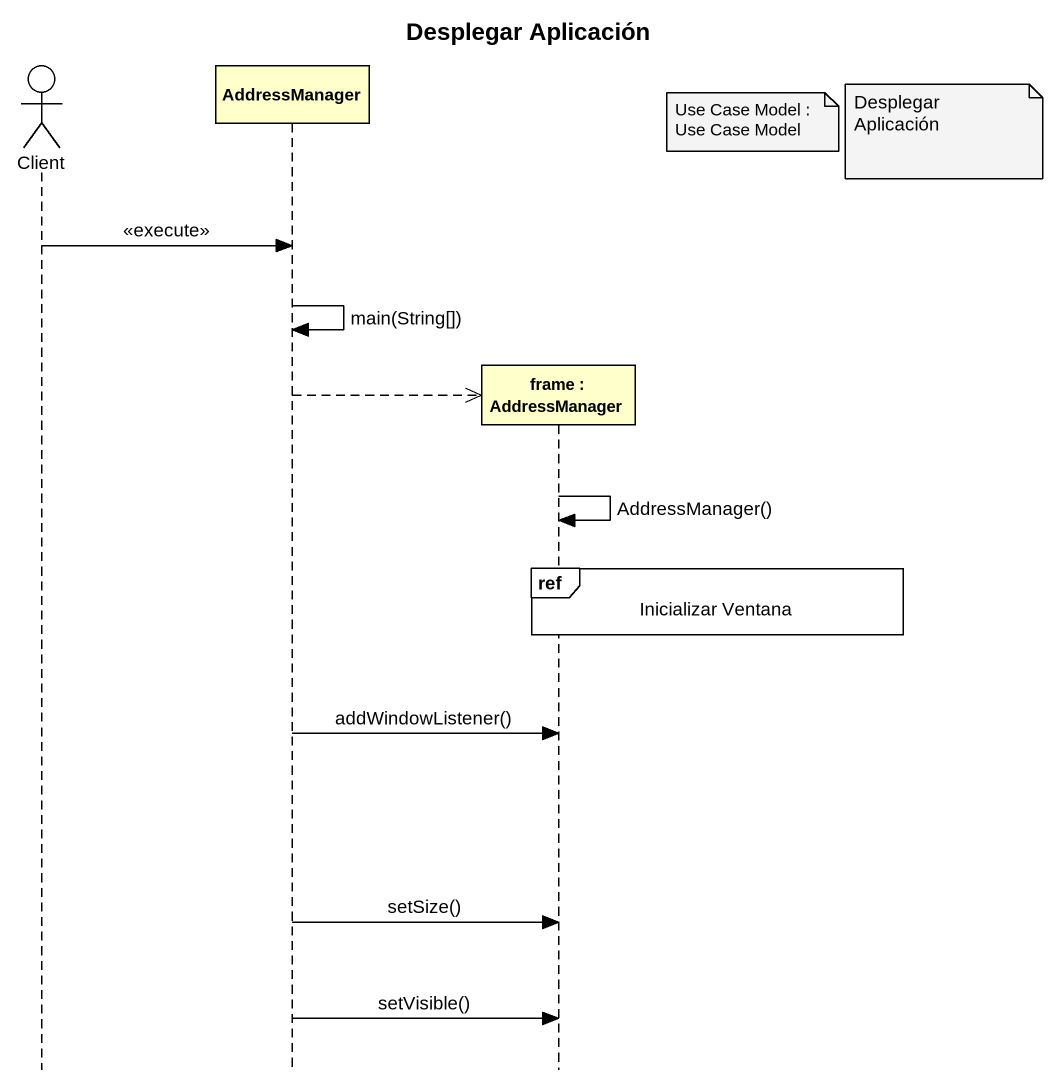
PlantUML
@startuml
title Desplegar Aplicación
hide footbox
actor Client
participant AddressManager
participant "frame : AddressManager" as frame_

note right of frame_ : Use Case Model : Use Case Model
note right of frame_ : Desplegar Aplicación
Client -> AddressManager : <<execute>>
AddressManager -> AddressManager : main(String[])
AddressManager -->> frame_ **
frame_ -> frame_ : AddressManager()
ref over frame_ : Inicializar Ventana
AddressManager -> frame_ : addWindowListener()
AddressManager -> frame_ : setSize()
AddressManager -> frame_ : setVisible()
@enduml
